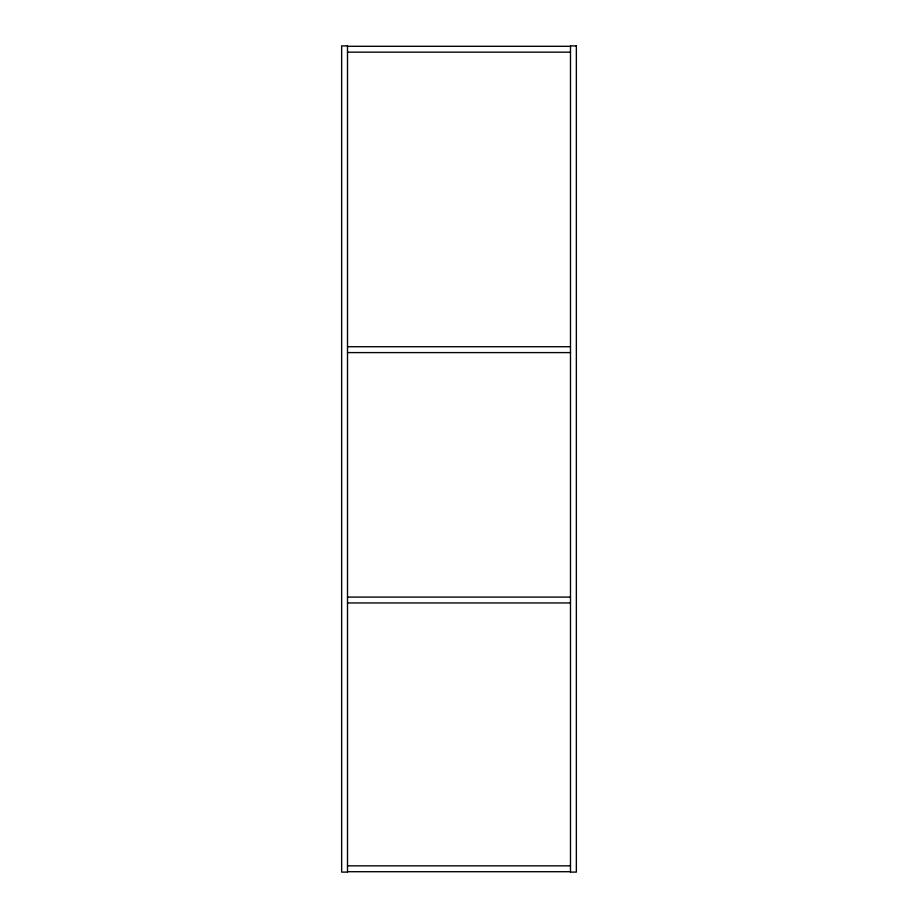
<?xml version="1.0" encoding="UTF-8"?>
<svg xmlns="http://www.w3.org/2000/svg" width="918" height="918" viewBox="0 0 918 918"><rect width="100%" height="100%" fill="white"/><g stroke="black" fill="none" stroke-linecap="round" stroke-linejoin="round"><path stroke-width="1.38" d="M347.509 46.29L570.491 46.29M347.509 52.154L570.491 52.154M347.509 346.729L570.491 346.729M347.509 352.592L570.491 352.592M347.509 597.09L570.491 597.09M347.509 602.954L570.491 602.954M347.509 865.846L570.491 865.846M347.509 871.71L570.491 871.71M347.509 45.9L341.645 45.9L341.645 872.1L347.509 872.1L347.509 45.9M576.355 45.9L570.491 45.9L570.491 872.1L576.355 872.1L576.355 45.9"/></g></svg>
